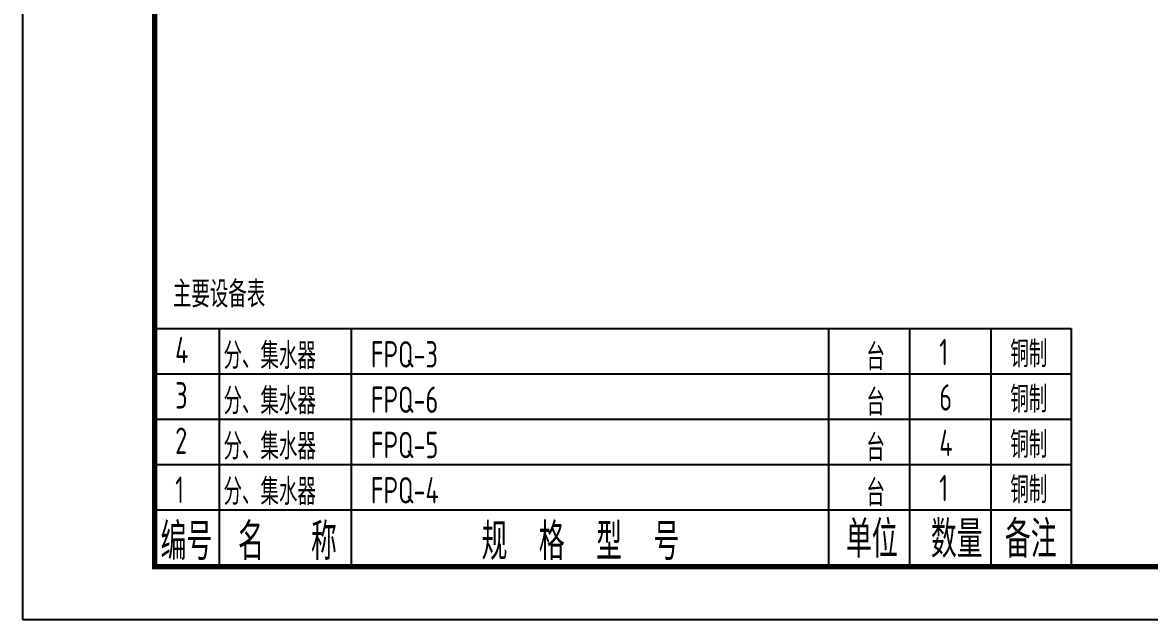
# Model space of a CAD drawing. Extents: x 2430460 to 2514560, y -608375 to -364775.
# Drawn here: x 2430460 to 2451795, y -485575 to -474274 of the extents above; entities that cross this region are included whole.
import ezdxf
from ezdxf.enums import TextEntityAlignment as Align

# ---------------------------------------------------------------- set-up
doc = ezdxf.new("R2010")
doc.units = 0
doc.header["$LTSCALE"] = 1000
doc.header["$MEASUREMENT"] = 0
for name, color, linetype in [('PUB_TEXT', 7, 'Continuous'), ('TK', 4, 'Continuous'), ('设备表', 7, 'Continuous'), ('采暖', 7, 'Continuous')]:
    doc.layers.add(name, color=color, linetype=linetype)
doc.styles.add('11$0$TSSD_Norm', font='TSSDENG', dxfattribs={"width": 0.7, "bigfont": 'HZTXT'})
doc.styles.add('HZTXT1', font='romans.shx', dxfattribs={"width": 0.7, "bigfont": 'GBHZFS.SHX'})
doc.styles.get("Standard").update_dxf_attribs({"font": 'gbenor.shx', "bigfont": 'gbcbig.shx'})
doc.styles.add('TSSD_Dimension', font='tssdeng.shx', dxfattribs={"width": 0.7, "bigfont": 'hztxt.shx'})
doc.styles.add('TSSD_Rein', font='Tssdeng.shx', dxfattribs={"width": 0.7, "bigfont": 'hztxt.shx'})

# ---------------------------------------------------------------- blocks, each defined once
blk = doc.blocks.new('*U544')
at = {"color": 3}
blk.add_lwpolyline([(-84100, 0), (0, 0), (0, 59400), (-84100, 59400)], close=True, dxfattribs=at)
at = {"color": 3, "const_width": 100}
blk.add_lwpolyline([(-81600, 1000), (-1000, 1000), (-1000, 58400), (-81600, 58400)], close=True, dxfattribs=at)
at = {"layer": 'TK', "color": 4, "style": 'HZTXT1'}
for tag, height, width, p in [('项目负责1', 400, 0.6, (-4500, 19196)), ('项目负责2', 400, 0.6, (-4500, 18296)), ('专责', 400, 0.6, (-4500, 17396)), ('审定', 400, 0.6, (-4500, 16496)), ('审核', 400, 0.6, (-4500, 15596)), ('校对', 400, 0.6, (-4500, 14696)), ('设计', 400, 0.6, (-4500, 13796)), ('绘图', 400, 0.6, (-4500, 12896)), ('建设单位', 450, 0.6, (-4500, 11050)), ('工号', 400, 0.5, (-5501, 3507)), ('版次', 400, 0.7, (-2138, 3498)), ('阶段', 400, 0.7, (-2138, 2498)), ('比例', 400, 0.7, (-5491, 1513)), ('日期', 400, 0.7, (-2138, 1498))]:
    blk.add_attdef(tag, text='', height=height, dxfattribs=dict(at, width=width)).set_placement(p, align=Align.MIDDLE)
at = {"layer": 'TK', "color": 1, "lineweight": -3, "style": 'HZTXT1', "width": 0.6}
blk.add_attdef('工程名称', text='', height=450, dxfattribs=at).set_placement((-4500, 9050), align=Align.MIDDLE)
at = {"layer": 'TK', "color": 4, "lineweight": -3, "style": 'HZTXT1', "width": 0.6}
blk.add_attdef('子项名称', text='', height=450, dxfattribs=at).set_placement((-4500, 7050), align=Align.MIDDLE)
at = {"layer": 'TK', "color": 1, "lineweight": -3, "width": 0.6, "flags": 104}
blk.add_attdef('图名', text='', height=400, dxfattribs=at).set_placement((-4558, 4958), align=Align.MIDDLE_CENTER)
at = {"layer": 'TK', "color": 1, "style": 'HZTXT1', "width": 0.7}
blk.add_attdef('图号', text='', height=400, dxfattribs=at).set_placement((-5491, 2513), align=Align.MIDDLE)

msp = doc.modelspace()

# ---------------------------------------------------------------- linework, layer by layer
msp.add_line((2432960.4, -480066.2), (2432960.4, -484574.9))
at = {"layer": '采暖'}
for p, q in [((2432960.4, -480066.2), (2450314.1, -480066.2)), ((2434182.3, -480066.2), (2434182.3, -484574.9)), ((2436682.2, -480066.2), (2436682.2, -484574.9)), ((2445716.6, -480066.2), (2445716.6, -484574.9)), ((2447250.7, -480066.2), (2447250.7, -484574.9)), ((2448790.7, -480066.2), (2448790.7, -484574.9)), ((2450314.1, -480066.2), (2450314.1, -484574.9)), ((2432960.4, -480924.2), (2450314.1, -480924.2)), ((2432960.4, -481782.2), (2450314.1, -481782.2)), ((2432960.4, -482640.2), (2450314.1, -482640.2)), ((2432960.4, -483498.2), (2450314.1, -483498.2)), ((2432960.4, -483498.2), (2450314.1, -483498.2))]:
    msp.add_line(p, q, dxfattribs=at)

# ---------------------------------------------------------------- block references
msp.add_blockref('*U544', (2514560.4, -485574.9))

# ---------------------------------------------------------------- texts
at = {"layer": 'PUB_TEXT', "style": '11$0$TSSD_Norm', "width": 0.7}
msp.add_text('主要设备表', height=500, dxfattribs=at).set_placement((2433306.4, -479667.5))
at = {"layer": '设备表', "linetype": 'Continuous', "lineweight": 0, "style": 'TSSD_Rein', "width": 0.7}
for s, p in [('分、集水器', (2434264.8, -480831.8)), ('FPQ-3', (2437055.1, -480806)), ('分、集水器', (2434264.8, -481689.8)), ('FPQ-6', (2437055.1, -481664)), ('分、集水器', (2434264.8, -482547.8)), ('FPQ-5', (2437055.1, -482522)), ('分、集水器', (2434264.8, -483405.8)), ('FPQ-4', (2437055.1, -483380))]:
    msp.add_text(s, height=500, dxfattribs=at).set_placement(p)
at = {"layer": '采暖', "style": 'TSSD_Dimension', "width": 0.7}
for s, height, p in [('4', 500, (2433350.1, -480724.6)), ('台', 500, (2446435.9, -480856.4)), ('1', 500, (2447815.9, -480763.1)), ('铜制', 500, (2449159.9, -480799.7)), ('3', 500, (2433350.1, -481582.6)), ('台', 500, (2446435.9, -481714.4)), ('6', 500, (2447815.9, -481621.1)), ('铜制', 500, (2449159.9, -481657.7)), ('2', 500, (2433350.1, -482440.6)), ('台', 500, (2446435.9, -482572.4)), ('4', 500, (2447815.9, -482479.1)), ('铜制', 500, (2449159.9, -482515.7)), ('1', 500, (2433350.1, -483369.8)), ('台', 500, (2446435.9, -483430.4)), ('1', 500, (2447815.9, -483337.1)), ('铜制', 500, (2449159.9, -483373.7)), ('单位', 700, (2446048.6, -484406.1)), ('数量', 700, (2447656.5, -484406.1)), ('备注', 700, (2449058, -484406.1)), ('编号', 700, (2433073, -484450.2)), ('名   称', 700, (2434538.7, -484450.2)), ('规  格  型  号', 700, (2439149.1, -484450.2))]:
    msp.add_text(s, height=height, dxfattribs=at).set_placement(p)

doc.saveas('drawing.dxf')
